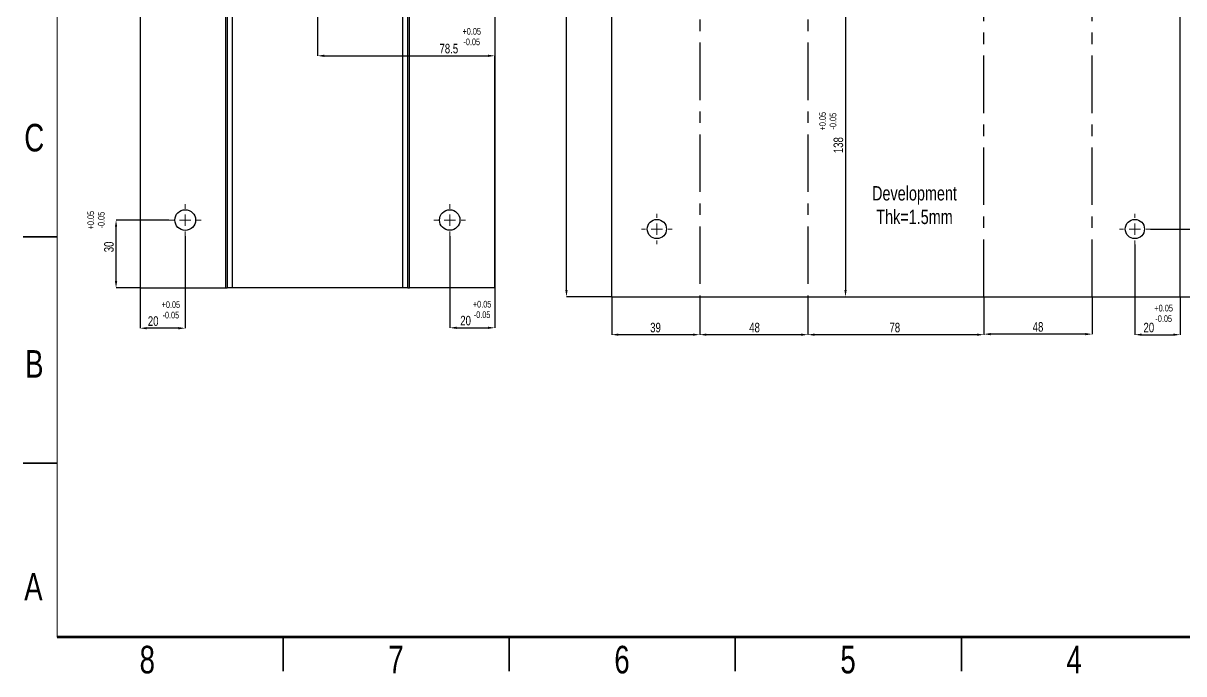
# Model space of a CAD drawing. Header units: millimetres. Extents: x 1784 to 2199, y 531 to 824.
# Drawn here: x 1784.5 to 2041.2, y 531.2 to 674.9 of the extents above; entities that cross this region are included whole.
import ezdxf

# ---------------------------------------------------------------- set-up
doc = ezdxf.new("R2010")
doc.units = ezdxf.units.MM
doc.linetypes.add('CENTERX2', pattern=[20.32, 12.7, -2.54, 2.54, -2.54])
doc.styles.add('SLDTEXTSTYLE0', font='TXT', dxfattribs={"width": 0.75})
doc.dimstyles.new('SLDDIMSTYLE17', dxfattribs={"dimtxt": 2.116667, "dimasz": 1.5, "dimexe": 0, "dimexo": 0.0625, "dimgap": 0.529167, "dimtad": 1, "dimdec": 6, "dimlfac": 2, "dimrnd": 1e-09, "dimzin": 12, "dimdsep": 46, "dimtxsty": 'SLDTEXTSTYLE0', "dimsah": 1, "dimcen": 0.09, "dimadec": 0, "dimazin": 3, "dimtfac": 1, "dimtdec": 1, "dimtofl": 0, "dimtmove": 0, "dimatfit": 3, "dimfxl": 1, "dimfrac": 2, "dimtolj": 1, "dimtzin": 12, "dimarcsym": 0})
doc.dimstyles.new('SLDDIMSTYLE8', dxfattribs={"dimtxt": 2.116667, "dimasz": 1.5, "dimexe": 0, "dimexo": 0.0625, "dimgap": 0.529167, "dimtad": 1, "dimdec": 0, "dimlfac": 2, "dimrnd": 1e-09, "dimzin": 12, "dimdsep": 46, "dimtxsty": 'SLDTEXTSTYLE0', "dimsah": 1, "dimcen": 0.09, "dimadec": 0, "dimazin": 3, "dimtfac": 1, "dimtdec": 0, "dimtofl": 0, "dimtmove": 0, "dimatfit": 3, "dimfxl": 1, "dimfrac": 2, "dimtolj": 1, "dimtzin": 12, "dimarcsym": 0})
doc.dimstyles.new('SLDDIMSTYLE9', dxfattribs={"dimtxt": 2.116667, "dimasz": 1.5, "dimexe": 0, "dimexo": 0.0625, "dimgap": 0.529167, "dimtad": 1, "dimdec": 0, "dimlfac": 2, "dimrnd": 1e-09, "dimzin": 12, "dimdsep": 46, "dimtxsty": 'SLDTEXTSTYLE0', "dimsah": 1, "dimcen": 0.09, "dimadec": 0, "dimazin": 3, "dimtfac": 1, "dimtdec": 0, "dimtmove": 0, "dimatfit": 0, "dimfxl": 1, "dimfrac": 2, "dimtolj": 1, "dimtzin": 12, "dimarcsym": 0})

# ---------------------------------------------------------------- blocks, each defined once
blk = doc.blocks.new('*D45')
at = {"color": 0, "linetype": 'Continuous', "lineweight": -2, "transparency": 16777216}
for p, q in [((1816.72, 631.44), (1805.02, 631.44)), ((1805.02, 617.94), (1805.02, 629.94)), ((1810.26, 616.44), (1805.02, 616.44))]:
    blk.add_line(p, q, dxfattribs=at)
at = {"color": 0, "linetype": 'Continuous', "transparency": 16777216}
for points in [[(1804.77, 629.94), (1805.27, 629.94), (1805.02, 631.44)], [(1804.77, 617.94), (1805.27, 617.94), (1805.02, 616.44)]]:
    blk.add_solid(points, dxfattribs=at)
at = {"layer": 'Defpoints', "color": 0, "linetype": 'Continuous', "transparency": 16777216}
for p in [(1805.02, 631.44), (1816.78, 631.44), (1810.32, 616.44)]:
    blk.add_point(p, dxfattribs=at)
at = {"color": 0, "linetype": 'Continuous', "lineweight": 18, "transparency": 16777216, "insert": (1802.38, 625.5), "char_height": 2.117, "attachment_point": 2, "rotation": 90, "style": 'SLDTEXTSTYLE0'}
blk.add_mtext('\\A1;30', dxfattribs=at)
blk = doc.blocks.new('*D46')
at = {"color": 0, "linetype": 'Continuous', "lineweight": -2, "transparency": 16777216}
for p, q in [((1820.32, 627.84), (1820.32, 607.53)), ((1810.32, 616.38), (1810.32, 607.53)), ((1818.82, 607.53), (1811.82, 607.53))]:
    blk.add_line(p, q, dxfattribs=at)
at = {"color": 0, "linetype": 'Continuous', "transparency": 16777216}
for points in [[(1811.82, 607.78), (1811.82, 607.28), (1810.32, 607.53)], [(1818.82, 607.78), (1818.82, 607.28), (1820.32, 607.53)]]:
    blk.add_solid(points, dxfattribs=at)
at = {"layer": 'Defpoints', "color": 0, "linetype": 'Continuous', "transparency": 16777216}
for p in [(1820.32, 627.9), (1810.32, 616.44), (1810.32, 607.53)]:
    blk.add_point(p, dxfattribs=at)
at = {"color": 0, "linetype": 'Continuous', "lineweight": 18, "transparency": 16777216, "insert": (1813.23, 610.17), "char_height": 2.117, "attachment_point": 2, "style": 'SLDTEXTSTYLE0'}
blk.add_mtext('\\A1;20', dxfattribs=at)
blk = doc.blocks.new('*D47')
at = {"color": 0, "linetype": 'Continuous', "lineweight": -2, "transparency": 16777216}
for p, q in [((1878.82, 627.86), (1878.82, 607.62)), ((1888.82, 616.38), (1888.82, 607.62)), ((1880.32, 607.62), (1887.32, 607.62))]:
    blk.add_line(p, q, dxfattribs=at)
at = {"color": 0, "linetype": 'Continuous', "transparency": 16777216}
for points in [[(1880.32, 607.87), (1880.32, 607.37), (1878.82, 607.62)], [(1887.32, 607.87), (1887.32, 607.37), (1888.82, 607.62)]]:
    blk.add_solid(points, dxfattribs=at)
at = {"layer": 'Defpoints', "color": 0, "linetype": 'Continuous', "transparency": 16777216}
for p in [(1878.82, 627.93), (1888.82, 616.44), (1888.82, 607.62)]:
    blk.add_point(p, dxfattribs=at)
at = {"color": 0, "linetype": 'Continuous', "lineweight": 18, "transparency": 16777216, "insert": (1882.33, 610.27), "char_height": 2.117, "attachment_point": 2, "style": 'SLDTEXTSTYLE0'}
blk.add_mtext('\\A1;20', dxfattribs=at)
blk = doc.blocks.new('*D48')
at = {"color": 0, "linetype": 'Continuous', "lineweight": -2, "transparency": 16777216}
for p, q in [((1849.57, 681.76), (1849.57, 667.74)), ((1851.07, 667.74), (1887.32, 667.74)), ((1888.82, 616.51), (1888.82, 667.74))]:
    blk.add_line(p, q, dxfattribs=at)
at = {"color": 0, "linetype": 'Continuous', "transparency": 16777216}
for points in [[(1851.07, 667.99), (1851.07, 667.49), (1849.57, 667.74)], [(1887.32, 667.99), (1887.32, 667.49), (1888.82, 667.74)]]:
    blk.add_solid(points, dxfattribs=at)
at = {"layer": 'Defpoints', "color": 0, "linetype": 'Continuous', "transparency": 16777216}
for p in [(1849.57, 681.82), (1888.82, 667.74), (1888.82, 616.44)]:
    blk.add_point(p, dxfattribs=at)
at = {"color": 0, "linetype": 'Continuous', "lineweight": 18, "transparency": 16777216, "insert": (1878.62, 670.39), "char_height": 2.117, "attachment_point": 2, "style": 'SLDTEXTSTYLE0'}
blk.add_mtext('\\A1;78.5', dxfattribs=at)
blk = doc.blocks.new('SW_CENTERMARKSYMBOL_18')
at = {"color": 0, "linetype": 'Continuous', "lineweight": 0}
for p, q in [((0, 2.5), (0, 3.52)), ((-2.5, 0), (-3.52, 0)), ((0, 0), (-1.25, 0)), ((0, 0), (0, 1.25)), ((0, 0), (0, -1.25)), ((0, 0), (1.25, 0)), ((2.5, 0), (3.52, 0)), ((0, -2.5), (0, -3.52))]:
    blk.add_line(p, q, dxfattribs=at)
blk = doc.blocks.new('SW_CENTERMARKSYMBOL_20')
at = {"color": 0, "linetype": 'Continuous', "lineweight": 0}
for p, q in [((0, 2.5), (0, 3.54)), ((-2.5, 0), (-3.54, 0)), ((0, 0), (-1.25, 0)), ((0, 0), (0, 1.25)), ((0, 0), (0, -1.25)), ((0, 0), (1.25, 0)), ((2.5, 0), (3.54, 0)), ((0, -2.5), (0, -3.54))]:
    blk.add_line(p, q, dxfattribs=at)
blk = doc.blocks.new('*D50')
at = {"color": 0, "linetype": 'Continuous', "lineweight": -2, "transparency": 16777216}
for p, q in [((1914.58, 751.95), (1904.64, 751.95)), ((1904.64, 615.95), (1904.64, 750.45)), ((1914.58, 614.45), (1904.64, 614.45))]:
    blk.add_line(p, q, dxfattribs=at)
at = {"color": 0, "linetype": 'Continuous', "transparency": 16777216}
for points in [[(1904.39, 750.45), (1904.89, 750.45), (1904.64, 751.95)], [(1904.39, 615.95), (1904.89, 615.95), (1904.64, 614.45)]]:
    blk.add_solid(points, dxfattribs=at)
at = {"layer": 'Defpoints', "color": 0, "linetype": 'Continuous', "transparency": 16777216}
for p in [(1904.64, 751.95), (1914.64, 751.95), (1914.64, 614.45)]:
    blk.add_point(p, dxfattribs=at)
at = {"color": 0, "linetype": 'Continuous', "lineweight": 18, "transparency": 16777216, "insert": (1902, 683.56), "char_height": 2.117, "attachment_point": 2, "rotation": 90, "style": 'SLDTEXTSTYLE0'}
blk.add_mtext('\\A1;275', dxfattribs=at)
blk = doc.blocks.new('*D52')
at = {"color": 0, "linetype": 'Continuous', "lineweight": -2, "transparency": 16777216}
for p, q in [((1974.07, 683.2), (1966.36, 683.2)), ((1966.36, 681.7), (1966.36, 615.95)), ((1914.71, 614.45), (1966.36, 614.45))]:
    blk.add_line(p, q, dxfattribs=at)
at = {"color": 0, "linetype": 'Continuous', "transparency": 16777216}
for points in [[(1966.11, 681.7), (1966.61, 681.7), (1966.36, 683.2)], [(1966.11, 615.95), (1966.61, 615.95), (1966.36, 614.45)]]:
    blk.add_solid(points, dxfattribs=at)
at = {"layer": 'Defpoints', "color": 0, "linetype": 'Continuous', "transparency": 16777216}
for p in [(1974.13, 683.2), (1914.64, 614.45), (1966.36, 614.45)]:
    blk.add_point(p, dxfattribs=at)
at = {"color": 0, "linetype": 'Continuous', "lineweight": 18, "transparency": 16777216, "insert": (1963.71, 647.99), "char_height": 2.117, "attachment_point": 2, "rotation": 90, "style": 'SLDTEXTSTYLE0'}
blk.add_mtext('\\A1;138', dxfattribs=at)
blk = doc.blocks.new('*D53')
at = {"color": 0, "linetype": 'Continuous', "lineweight": -2, "transparency": 16777216}
for p, q in [((2030.37, 626.01), (2030.37, 606.1)), ((2040.37, 614.39), (2040.37, 606.1)), ((2031.87, 606.1), (2038.87, 606.1))]:
    blk.add_line(p, q, dxfattribs=at)
at = {"color": 0, "linetype": 'Continuous', "transparency": 16777216}
for points in [[(2031.87, 606.35), (2031.87, 605.85), (2030.37, 606.1)], [(2038.87, 606.35), (2038.87, 605.85), (2040.37, 606.1)]]:
    blk.add_solid(points, dxfattribs=at)
at = {"layer": 'Defpoints', "color": 0, "linetype": 'Continuous', "transparency": 16777216}
for p in [(2030.37, 626.08), (2040.37, 614.45), (2040.37, 606.1)]:
    blk.add_point(p, dxfattribs=at)
at = {"color": 0, "linetype": 'Continuous', "lineweight": 18, "transparency": 16777216, "insert": (2033.44, 608.74), "char_height": 2.117, "attachment_point": 2, "style": 'SLDTEXTSTYLE0'}
blk.add_mtext('\\A1;20', dxfattribs=at)
blk = doc.blocks.new('*D54')
at = {"color": 0, "linetype": 'Continuous', "lineweight": -2, "transparency": 16777216}
for p, q in [((2033.81, 629.45), (2050.35, 629.45)), ((2050.35, 615.95), (2050.35, 627.95)), ((2040.43, 614.45), (2050.35, 614.45))]:
    blk.add_line(p, q, dxfattribs=at)
at = {"color": 0, "linetype": 'Continuous', "transparency": 16777216}
for points in [[(2050.1, 627.95), (2050.6, 627.95), (2050.35, 629.45)], [(2050.1, 615.95), (2050.6, 615.95), (2050.35, 614.45)]]:
    blk.add_solid(points, dxfattribs=at)
at = {"layer": 'Defpoints', "color": 0, "linetype": 'Continuous', "transparency": 16777216}
for p in [(2033.74, 629.45), (2050.35, 629.45), (2040.37, 614.45)]:
    blk.add_point(p, dxfattribs=at)
at = {"color": 0, "linetype": 'Continuous', "lineweight": 18, "transparency": 16777216, "insert": (2047.71, 618.17), "char_height": 2.117, "attachment_point": 2, "rotation": 90, "style": 'SLDTEXTSTYLE0'}
blk.add_mtext('\\A1;30', dxfattribs=at)
blk = doc.blocks.new('*D57')
at = {"color": 0, "linetype": 'Continuous', "lineweight": -2, "transparency": 16777216}
for p, q in [((1914.64, 614.39), (1914.64, 606.1)), ((1934.11, 614.39), (1934.11, 606.1)), ((1932.61, 606.1), (1916.14, 606.1))]:
    blk.add_line(p, q, dxfattribs=at)
at = {"color": 0, "linetype": 'Continuous', "transparency": 16777216}
for points in [[(1916.14, 606.35), (1916.14, 605.85), (1914.64, 606.1)], [(1932.61, 606.35), (1932.61, 605.85), (1934.11, 606.1)]]:
    blk.add_solid(points, dxfattribs=at)
at = {"layer": 'Defpoints', "color": 0, "linetype": 'Continuous', "transparency": 16777216}
for p in [(1914.64, 614.45), (1934.11, 614.45), (1914.64, 606.1)]:
    blk.add_point(p, dxfattribs=at)
at = {"color": 0, "linetype": 'Continuous', "lineweight": 18, "transparency": 16777216, "insert": (1924.34, 608.74), "char_height": 2.117, "attachment_point": 2, "style": 'SLDTEXTSTYLE0'}
blk.add_mtext('\\A1;39', dxfattribs=at)
blk = doc.blocks.new('*D58')
at = {"color": 0, "linetype": 'Continuous', "lineweight": -2, "transparency": 16777216}
for p, q in [((1934.11, 614.39), (1934.11, 606.1)), ((1958.04, 614.39), (1958.04, 606.1)), ((1956.54, 606.1), (1935.61, 606.1))]:
    blk.add_line(p, q, dxfattribs=at)
at = {"color": 0, "linetype": 'Continuous', "transparency": 16777216}
for points in [[(1935.61, 606.35), (1935.61, 605.85), (1934.11, 606.1)], [(1956.54, 606.35), (1956.54, 605.85), (1958.04, 606.1)]]:
    blk.add_solid(points, dxfattribs=at)
at = {"layer": 'Defpoints', "color": 0, "linetype": 'Continuous', "transparency": 16777216}
for p in [(1934.11, 614.45), (1958.04, 614.45), (1934.11, 606.1)]:
    blk.add_point(p, dxfattribs=at)
at = {"color": 0, "linetype": 'Continuous', "lineweight": 18, "transparency": 16777216, "insert": (1946.24, 608.74), "char_height": 2.117, "attachment_point": 2, "style": 'SLDTEXTSTYLE0'}
blk.add_mtext('\\A1;48', dxfattribs=at)
blk = doc.blocks.new('*D59')
at = {"color": 0, "linetype": 'Continuous', "lineweight": -2, "transparency": 16777216}
for p, q in [((1958.04, 614.39), (1958.04, 606.1)), ((1996.97, 614.39), (1996.97, 606.1)), ((1995.47, 606.1), (1959.54, 606.1))]:
    blk.add_line(p, q, dxfattribs=at)
at = {"color": 0, "linetype": 'Continuous', "transparency": 16777216}
for points in [[(1959.54, 606.35), (1959.54, 605.85), (1958.04, 606.1)], [(1995.47, 606.35), (1995.47, 605.85), (1996.97, 606.1)]]:
    blk.add_solid(points, dxfattribs=at)
at = {"layer": 'Defpoints', "color": 0, "linetype": 'Continuous', "transparency": 16777216}
for p in [(1958.04, 614.45), (1996.97, 614.45), (1958.04, 606.1)]:
    blk.add_point(p, dxfattribs=at)
at = {"color": 0, "linetype": 'Continuous', "lineweight": 18, "transparency": 16777216, "insert": (1977.26, 608.74), "char_height": 2.117, "attachment_point": 2, "style": 'SLDTEXTSTYLE0'}
blk.add_mtext('\\A1;78', dxfattribs=at)
blk = doc.blocks.new('SW_CENTERMARKSYMBOL_25')
at = {"color": 0, "linetype": 'Continuous', "lineweight": 0}
for p, q in [((0, 2.5), (0, 3.375)), ((-2.5, 0), (-3.375, 0)), ((0, 0), (-1.25, 0)), ((0, 0), (0, 1.25)), ((0, 0), (0, -1.25)), ((0, 0), (1.25, 0)), ((2.5, 0), (3.375, 0)), ((0, -2.5), (0, -3.375))]:
    blk.add_line(p, q, dxfattribs=at)
blk = doc.blocks.new('SW_CENTERMARKSYMBOL_27')
at = {"color": 0, "linetype": 'Continuous', "lineweight": 0}
for p, q in [((0, 2.5), (0, 3.375)), ((-2.5, 0), (-3.375, 0)), ((0, 0), (-1.25, 0)), ((0, 0), (0, 1.25)), ((0, 0), (0, -1.25)), ((0, 0), (1.25, 0)), ((2.5, 0), (3.375, 0)), ((0, -2.5), (0, -3.375))]:
    blk.add_line(p, q, dxfattribs=at)
blk = doc.blocks.new('*D62')
at = {"color": 0, "linetype": 'Continuous', "lineweight": -2, "transparency": 16777216}
for p, q in [((1996.97, 614.39), (1996.97, 606.22)), ((2020.9, 614.39), (2020.9, 606.22)), ((2019.4, 606.22), (1998.47, 606.22))]:
    blk.add_line(p, q, dxfattribs=at)
at = {"color": 0, "linetype": 'Continuous', "transparency": 16777216}
for points in [[(1998.47, 606.47), (1998.47, 605.97), (1996.97, 606.22)], [(2019.4, 606.47), (2019.4, 605.97), (2020.9, 606.22)]]:
    blk.add_solid(points, dxfattribs=at)
at = {"layer": 'Defpoints', "color": 0, "linetype": 'Continuous', "transparency": 16777216}
for p in [(1996.97, 614.45), (2020.9, 614.45), (1996.97, 606.22)]:
    blk.add_point(p, dxfattribs=at)
at = {"color": 0, "linetype": 'Continuous', "lineweight": 18, "transparency": 16777216, "insert": (2008.94, 607.81), "char_height": 2.117, "attachment_point": 5, "style": 'SLDTEXTSTYLE0'}
blk.add_mtext('\\A1;48', dxfattribs=at)

msp = doc.modelspace()

# ---------------------------------------------------------------- linework, layer by layer
at = {"color": 7, "linetype": 'Continuous', "lineweight": 18}
msp.add_line((1791.98641703, 539.22022715), (1791.98641703, 816.22022715), dxfattribs=at)
at = {"color": 7, "linetype": 'Continuous', "lineweight": 25}
for p, q in [((1810.32334168, 753.94263971), (1810.32334168, 616.44263673)), ((1829.20504261, 753.94263971), (1829.20504261, 616.44263673)), ((1829.57334344, 753.94263971), (1829.57334344, 616.44263673)), ((1830.69164392, 753.94263971), (1830.69164392, 616.44263673)), ((1868.45504206, 616.44263673), (1868.45504206, 753.94263971)), ((1869.57334254, 616.44263673), (1869.57334254, 753.94263971)), ((1869.94164337, 616.44263673), (1869.94164337, 753.94263971)), ((1888.8233443, 753.94263971), (1888.8233443, 616.44263673)), ((1914.6436239, 614.45070587), (1914.6436239, 751.95070885)), ((2040.36752231, 614.45070587), (2040.36752231, 751.95070885)), ((1810.32334168, 616.44263673), (1829.20504261, 616.44263673)), ((1829.20504261, 616.44263673), (1829.57334344, 616.44263673)), ((1830.69164392, 616.44263673), (1829.57334344, 616.44263673)), ((1868.45504206, 616.44263673), (1830.69164392, 616.44263673)), ((1869.57334254, 616.44263673), (1868.45504206, 616.44263673)), ((1869.57334254, 616.44263673), (1869.94164337, 616.44263673)), ((1888.8233443, 616.44263673), (1869.94164337, 616.44263673)), ((1914.6436239, 614.45070587), (2040.36752231, 614.45070587))]:
    msp.add_line(p, q, dxfattribs=at)
at = {"color": 7, "linetype": 'CENTERX2'}
for p, q in [((1934.10911374, 751.95070736), (1934.10911374, 614.45070736)), ((1958.04008665, 751.95070736), (1958.04008665, 614.45070736)), ((1996.97105956, 614.45070736), (1996.97105956, 751.95070736)), ((2020.90203247, 614.45070736), (2020.90203247, 751.95070736))]:
    msp.add_line(p, q, dxfattribs=at)
at = {"color": 7, "linetype": 'Continuous', "lineweight": 35}
for p, q in [((1791.98641703, 627.72022715), (1784.48641703, 627.72022715)), ((1791.98641703, 577.72022715), (1784.48641703, 577.72022715)), ((1841.98641703, 539.22022715), (1841.98641703, 531.72022715)), ((1891.98641703, 539.22022715), (1891.98641703, 531.72022715)), ((1941.98641703, 539.22022715), (1941.98641703, 531.72022715)), ((1991.98641703, 531.72022715), (1991.98641703, 539.22022715)), ((1991.98641703, 539.22022715), (1991.98641703, 531.72022715))]:
    msp.add_line(p, q, dxfattribs=at)
at = {"color": 7, "linetype": 'Continuous', "lineweight": 70}
msp.add_line((2191.98641703, 539.22022715), (1791.98641703, 539.22022715), dxfattribs=at)
at = {"color": 7, "linetype": 'Continuous', "lineweight": 25}
for centre, radius in [((1820.32334299, 631.44263822), 2.28961019), ((1878.82334299, 631.44263822), 2.26659845), ((1924.64362728, 629.45070736), 2.125), ((2030.36751892, 629.45070736), 2.125)]:
    msp.add_circle(centre, radius, dxfattribs=at)

# ---------------------------------------------------------------- block references
at = {"color": 7, "linetype": 'Continuous', "lineweight": 0}
for name, p in [('SW_CENTERMARKSYMBOL_20', (1820.32334299, 631.44263822)), ('SW_CENTERMARKSYMBOL_18', (1878.82334299, 631.44263822)), ('SW_CENTERMARKSYMBOL_27', (1924.64362728, 629.45070736)), ('SW_CENTERMARKSYMBOL_25', (2030.36751892, 629.45070736))]:
    msp.add_blockref(name, p, dxfattribs=at)

# ---------------------------------------------------------------- texts
at = {"color": 7, "linetype": 'Continuous', "lineweight": 18, "attachment_point": 2, "style": 'SLDTEXTSTYLE0'}
for s, insert, char_height in [('\\A1;+0.05', (1883.68845978, 673.87837814), 1.481666667), ('\\A1;-0.05', (1883.68845978, 671.56493154), 1.481666667), ('\\A1;Development ', (1981.61856566, 638.93780782), 3.175), ('\\A1;Thk=1.5mm', (1981.61856566, 633.72507748), 3.175), ('\\A1;+0.05', (1817.13701492, 613.48796643), 1.481666667), ('\\A1;+0.05', (1885.97688634, 613.57998824), 1.481666667), ('\\A1;-0.05', (1817.13701492, 611.17451983), 1.481666667), ('\\A1;-0.05', (1885.97688634, 611.26654165), 1.481666667), ('\\A1;+0.05', (2036.72935654, 612.71259024), 1.481666667), ('\\A1;-0.05', (2036.72935654, 610.39914365), 1.481666667)]:
    msp.add_mtext(s, dxfattribs=dict(at, insert=insert, char_height=char_height))
at = {"color": 7, "linetype": 'Continuous', "lineweight": 18, "char_height": 1.481666667, "attachment_point": 2, "rotation": 90, "style": 'SLDTEXTSTYLE0'}
for s, insert in [('\\A1;+0.05', (1960.53852918, 653.28564838)), ('\\A1;-0.05', (1962.85197577, 653.28564838)), ('\\A1;+0.05', (1798.68413358, 631.41483342)), ('\\A1;-0.05', (1800.99758017, 631.41483342))]:
    msp.add_mtext(s, dxfattribs=dict(at, insert=insert))
at = {"color": 7, "linetype": 'Continuous', "lineweight": 0, "char_height": 6.096, "attachment_point": 2, "style": 'SLDTEXTSTYLE0'}
for s, insert in [('C', (1786.92291703, 652.69591755)), ('B', (1786.93985025, 602.69591755)), ('A', (1786.74300037, 553.44591755)), ('8', (1811.9250337, 537.33391755)), ('7', (1866.9250337, 537.33391755)), ('6', (1916.9250337, 537.33391755)), ('5', (1966.9250337, 537.33391755)), ('4', (2016.9250337, 537.33391755))]:
    msp.add_mtext(s, dxfattribs=dict(at, insert=insert))

# ---------------------------------------------------------------- dimensions: what is measured, and where the dimension line sits
at = {"color": 7, "linetype": 'Continuous', "lineweight": 18}
for base, p1, p2, picture, middle in [((1904.64362728, 751.95070736), (1914.64362728, 614.45070736), (1914.64362728, 751.95070736), '*D50', (1904.64362728, 683.55666268)), ((1966.3578187682, 614.4507073621), (1974.1305731038, 683.2007073621), (1914.6436272843, 614.4507073621), '*D52', (1966.3578187682, 647.9946087506)), ((1805.02280427, 631.44263822), (1810.32334299, 616.44263822), (1816.78373281, 631.44263822), '*D45', (1805.02280427, 625.50298989)), ((2050.35299393, 629.45070736), (2040.36751892, 614.45070736), (2033.74251892, 629.45070736), '*D54', (2050.35299393, 618.17440972))]:
    dim = msp.add_linear_dim(base=base, p1=p1, p2=p2, angle=90, dimstyle='SLDDIMSTYLE8', dxfattribs=at)
    dim.commit()
    dim.dimension.update_dxf_attribs({"geometry": picture, "text_midpoint": middle, "dimtype": 160})
for base, p1, p2, dimstyle, picture, middle in [((1888.82334299, 667.74205757), (1849.57334299, 681.81763822), (1888.82334299, 616.44263822), 'SLDDIMSTYLE17', '*D48', (1878.62334694, 667.74205757)), ((1810.32334299, 607.5279811), (1820.32334299, 627.90302804), (1810.32334299, 616.44263822), 'SLDDIMSTYLE9', '*D46', (1813.22693768, 607.5279811)), ((1888.82334299, 607.61977839), (1878.82334299, 627.92603978), (1888.82334299, 616.44263822), 'SLDDIMSTYLE9', '*D47', (1882.33311119, 607.61977839)), ((2040.36751892, 606.09736277), (2030.36751892, 626.07570736), (2040.36751892, 614.45070736), 'SLDDIMSTYLE9', '*D53', (2033.44060588, 606.09736277)), ((1914.64362728, 606.09736277), (1934.10911374, 614.45070736), (1914.64362728, 614.45070736), 'SLDDIMSTYLE8', '*D57', (1924.33500421, 606.09736277)), ((1934.10911374, 606.09736277), (1958.04008665, 614.45070736), (1934.10911374, 614.45070736), 'SLDDIMSTYLE8', '*D58', (1946.23687985, 606.09736277)), ((1958.04008665, 606.09736277), (1996.97105956, 614.45070736), (1958.04008665, 614.45070736), 'SLDDIMSTYLE8', '*D59', (1977.26435688, 606.09736277))]:
    dim = msp.add_linear_dim(base=base, p1=p1, p2=p2, dimstyle=dimstyle, dxfattribs=at)
    dim.commit()
    dim.dimension.update_dxf_attribs({"geometry": picture, "text_midpoint": middle, "dimtype": 160})
dim = msp.add_linear_dim(base=(1996.97105956, 606.22236277), p1=(2020.90203247, 614.45070736), p2=(1996.97105956, 614.45070736), dimstyle='SLDDIMSTYLE8', dxfattribs=at)
dim.commit()
dim.dimension.update_dxf_attribs({"geometry": '*D62', "text_midpoint": (2008.93654601, 607.80986277)})

doc.saveas('drawing.dxf')
